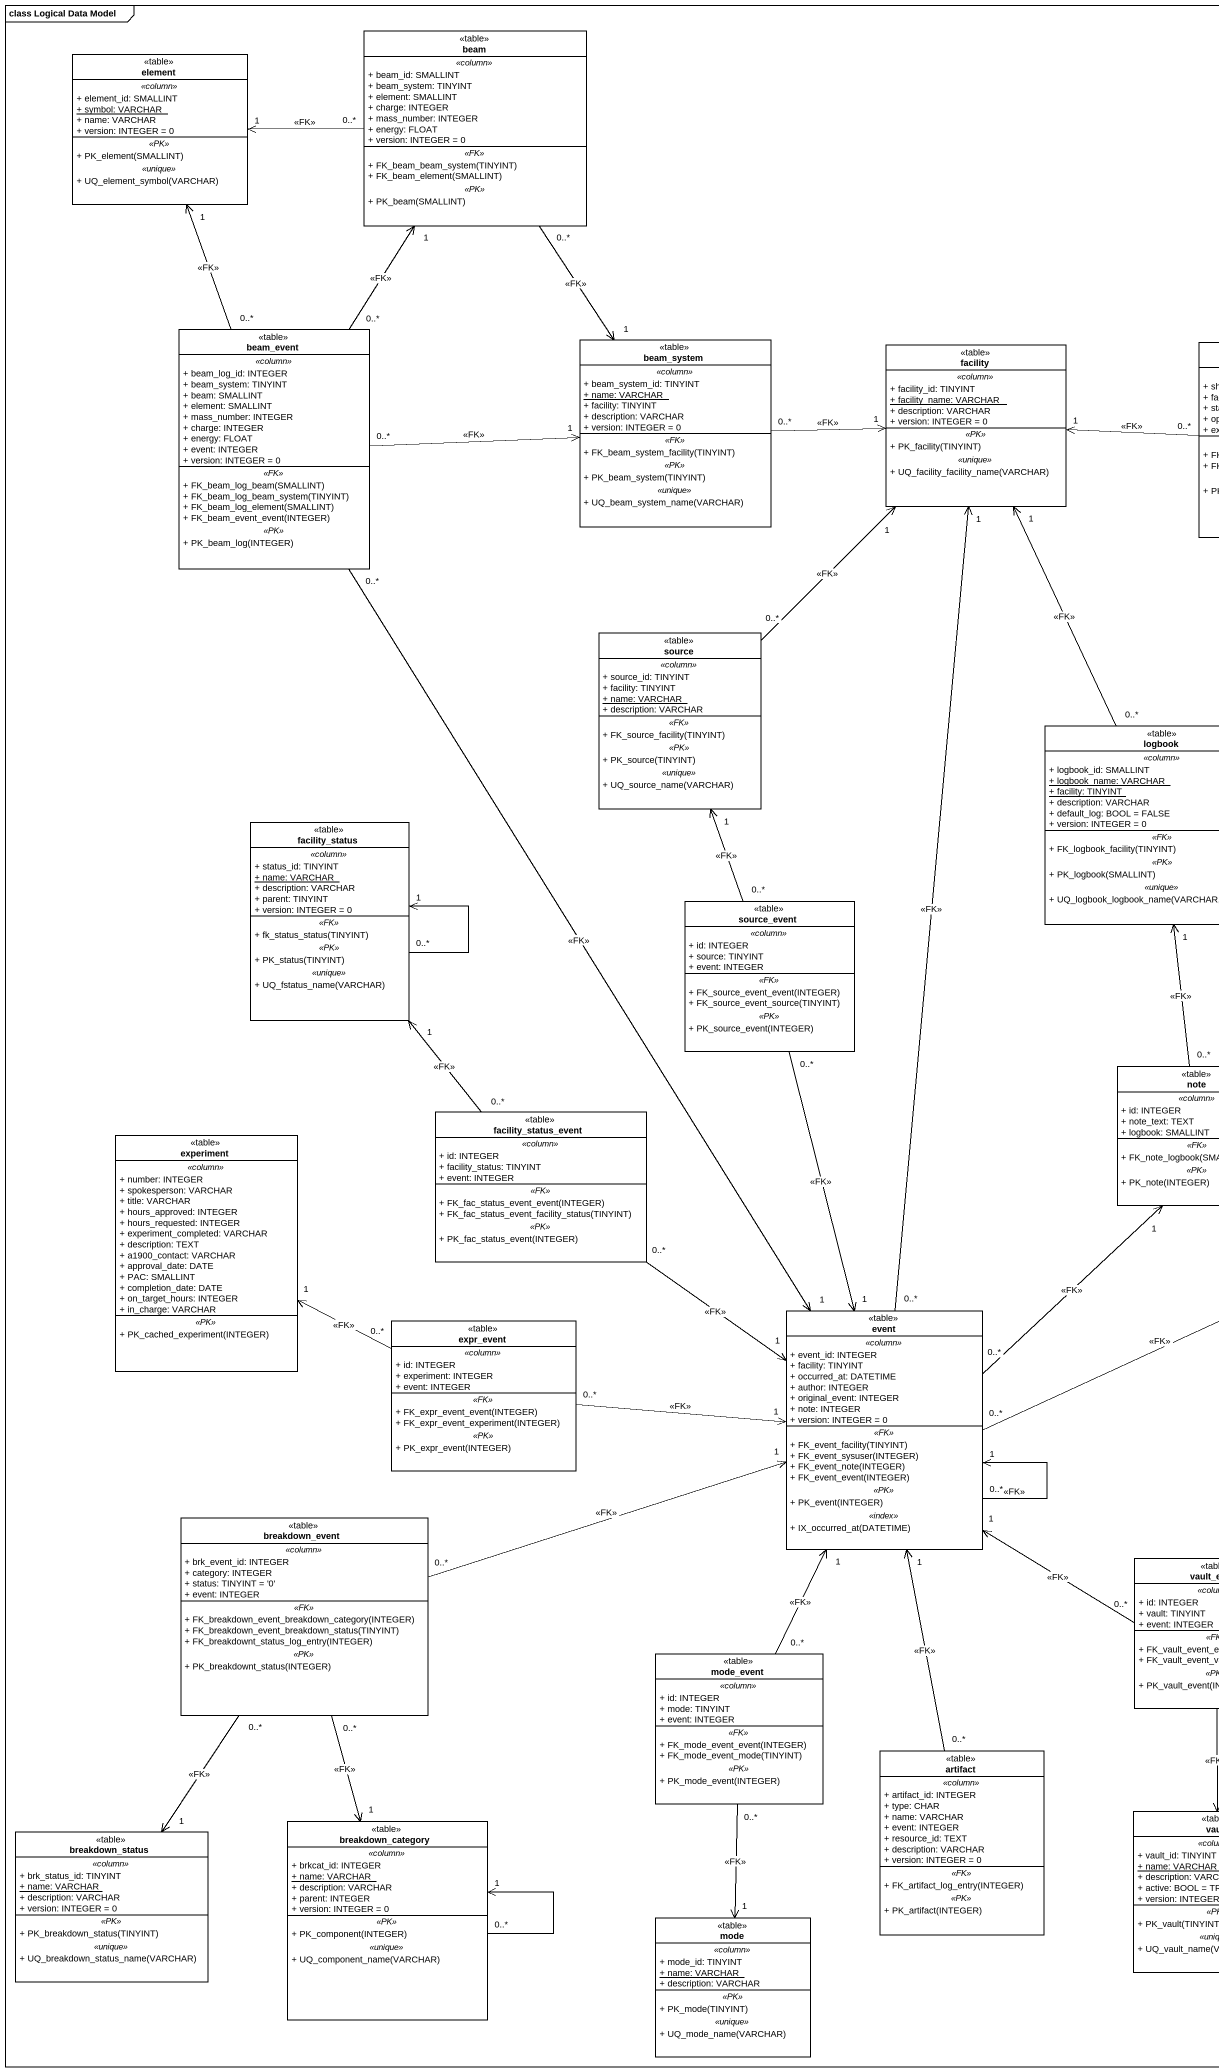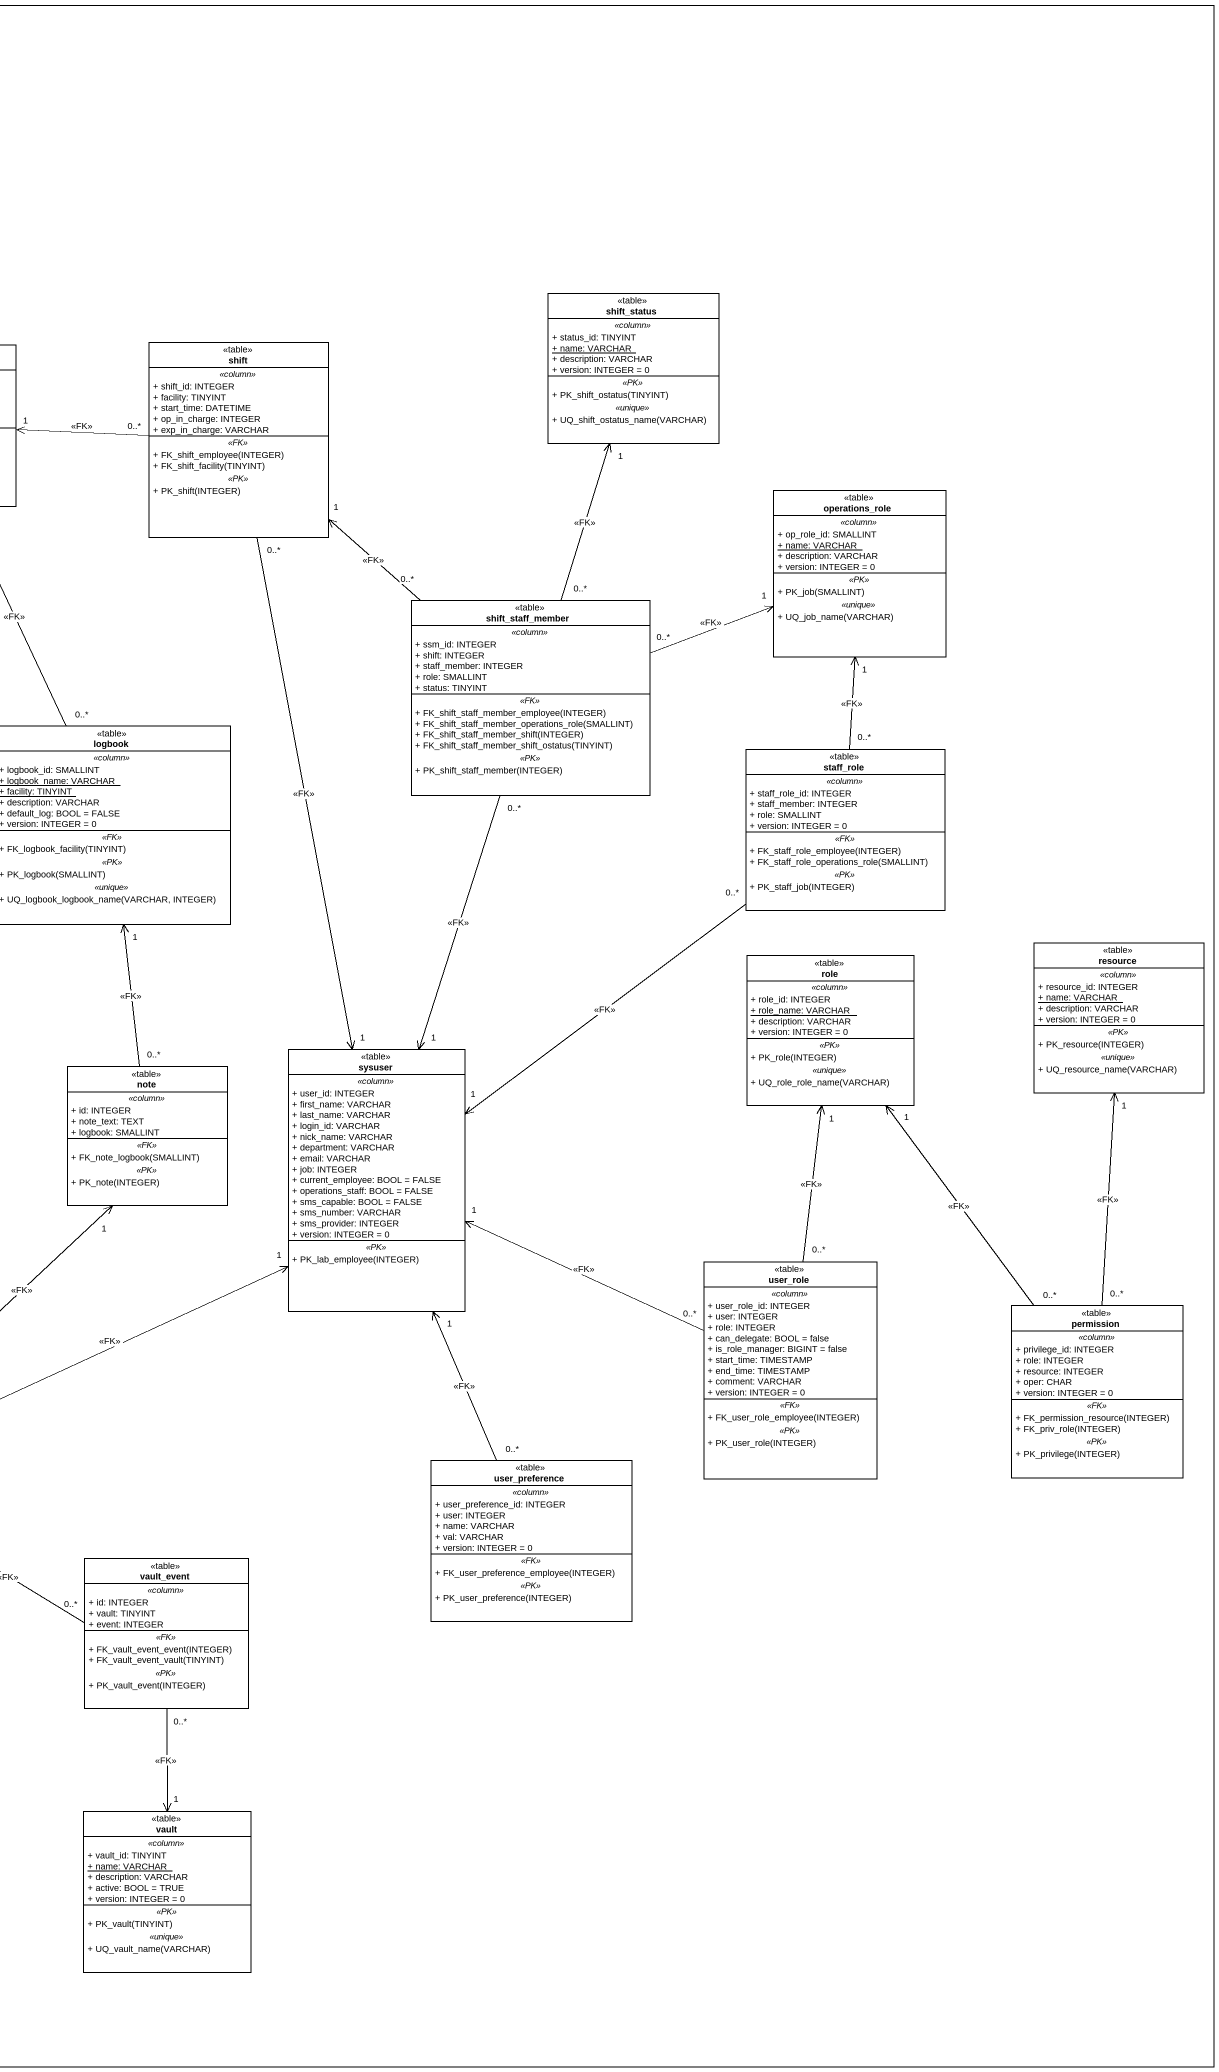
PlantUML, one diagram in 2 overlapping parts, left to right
@startuml
mainframe class Logical Data Model
hide circle
hide empty members
skinparam classAttributeIconSize 0
class element <<table>> {
  .. <<column>> ..
  + element_id: SMALLINT
  {static} + symbol: VARCHAR
  + name: VARCHAR
  + version: INTEGER = 0
  .. <<PK>> ..
  + PK_element(SMALLINT)
  .. <<unique>> ..
  + UQ_element_symbol(VARCHAR)
}
class beam <<table>> {
  .. <<column>> ..
  + beam_id: SMALLINT
  + beam_system: TINYINT
  + element: SMALLINT
  + charge: INTEGER
  + mass_number: INTEGER
  + energy: FLOAT
  + version: INTEGER = 0
  .. <<FK>> ..
  + FK_beam_beam_system(TINYINT)
  + FK_beam_element(SMALLINT)
  .. <<PK>> ..
  + PK_beam(SMALLINT)
}
class shift_status <<table>> {
  .. <<column>> ..
  + status_id: TINYINT
  {static} + name: VARCHAR
  + description: VARCHAR
  + version: INTEGER = 0
  .. <<PK>> ..
  + PK_shift_ostatus(TINYINT)
  .. <<unique>> ..
  + UQ_shift_ostatus_name(VARCHAR)
}
class beam_event <<table>> {
  .. <<column>> ..
  + beam_log_id: INTEGER
  + beam_system: TINYINT
  + beam: SMALLINT
  + element: SMALLINT
  + mass_number: INTEGER
  + charge: INTEGER
  + energy: FLOAT
  + event: INTEGER
  + version: INTEGER = 0
  .. <<FK>> ..
  + FK_beam_log_beam(SMALLINT)
  + FK_beam_log_beam_system(TINYINT)
  + FK_beam_log_element(SMALLINT)
  + FK_beam_event_event(INTEGER)
  .. <<PK>> ..
  + PK_beam_log(INTEGER)
}
class beam_system <<table>> {
  .. <<column>> ..
  + beam_system_id: TINYINT
  {static} + name: VARCHAR
  + facility: TINYINT
  + description: VARCHAR
  + version: INTEGER = 0
  .. <<FK>> ..
  + FK_beam_system_facility(TINYINT)
  .. <<PK>> ..
  + PK_beam_system(TINYINT)
  .. <<unique>> ..
  + UQ_beam_system_name(VARCHAR)
}
class facility <<table>> {
  .. <<column>> ..
  + facility_id: TINYINT
  {static} + facility_name: VARCHAR
  + description: VARCHAR
  + version: INTEGER = 0
  .. <<PK>> ..
  + PK_facility(TINYINT)
  .. <<unique>> ..
  + UQ_facility_facility_name(VARCHAR)
}
class shift <<table>> {
  .. <<column>> ..
  + shift_id: INTEGER
  + facility: TINYINT
  + start_time: DATETIME
  + op_in_charge: INTEGER
  + exp_in_charge: VARCHAR
  .. <<FK>> ..
  + FK_shift_employee(INTEGER)
  + FK_shift_facility(TINYINT)
  .. <<PK>> ..
  + PK_shift(INTEGER)
}
class operations_role <<table>> {
  .. <<column>> ..
  + op_role_id: SMALLINT
  {static} + name: VARCHAR
  + description: VARCHAR
  + version: INTEGER = 0
  .. <<PK>> ..
  + PK_job(SMALLINT)
  .. <<unique>> ..
  + UQ_job_name(VARCHAR)
}
class source <<table>> {
  .. <<column>> ..
  + source_id: TINYINT
  + facility: TINYINT
  {static} + name: VARCHAR
  + description: VARCHAR
  .. <<FK>> ..
  + FK_source_facility(TINYINT)
  .. <<PK>> ..
  + PK_source(TINYINT)
  .. <<unique>> ..
  + UQ_source_name(VARCHAR)
}
class shift_staff_member <<table>> {
  .. <<column>> ..
  + ssm_id: INTEGER
  + shift: INTEGER
  + staff_member: INTEGER
  + role: SMALLINT
  + status: TINYINT
  .. <<FK>> ..
  + FK_shift_staff_member_employee(INTEGER)
  + FK_shift_staff_member_operations_role(SMALLINT)
  + FK_shift_staff_member_shift(INTEGER)
  + FK_shift_staff_member_shift_ostatus(TINYINT)
  .. <<PK>> ..
  + PK_shift_staff_member(INTEGER)
}
class logbook <<table>> {
  .. <<column>> ..
  + logbook_id: SMALLINT
  {static} + logbook_name: VARCHAR
  {static} + facility: TINYINT
  + description: VARCHAR
  + default_log: BOOL = FALSE
  + version: INTEGER = 0
  .. <<FK>> ..
  + FK_logbook_facility(TINYINT)
  .. <<PK>> ..
  + PK_logbook(SMALLINT)
  .. <<unique>> ..
  + UQ_logbook_logbook_name(VARCHAR, INTEGER)
}
class staff_role <<table>> {
  .. <<column>> ..
  + staff_role_id: INTEGER
  + staff_member: INTEGER
  + role: SMALLINT
  + version: INTEGER = 0
  .. <<FK>> ..
  + FK_staff_role_employee(INTEGER)
  + FK_staff_role_operations_role(SMALLINT)
  .. <<PK>> ..
  + PK_staff_job(INTEGER)
}
class facility_status <<table>> {
  .. <<column>> ..
  + status_id: TINYINT
  {static} + name: VARCHAR
  + description: VARCHAR
  + parent: TINYINT
  + version: INTEGER = 0
  .. <<FK>> ..
  + fk_status_status(TINYINT)
  .. <<PK>> ..
  + PK_status(TINYINT)
  .. <<unique>> ..
  + UQ_fstatus_name(VARCHAR)
}
class source_event <<table>> {
  .. <<column>> ..
  + id: INTEGER
  + source: TINYINT
  + event: INTEGER
  .. <<FK>> ..
  + FK_source_event_event(INTEGER)
  + FK_source_event_source(TINYINT)
  .. <<PK>> ..
  + PK_source_event(INTEGER)
}
class resource <<table>> {
  .. <<column>> ..
  + resource_id: INTEGER
  {static} + name: VARCHAR
  + description: VARCHAR
  + version: INTEGER = 0
  .. <<PK>> ..
  + PK_resource(INTEGER)
  .. <<unique>> ..
  + UQ_resource_name(VARCHAR)
}
class role <<table>> {
  .. <<column>> ..
  + role_id: INTEGER
  {static} + role_name: VARCHAR
  + description: VARCHAR
  + version: INTEGER = 0
  .. <<PK>> ..
  + PK_role(INTEGER)
  .. <<unique>> ..
  + UQ_role_role_name(VARCHAR)
}
class sysuser <<table>> {
  .. <<column>> ..
  + user_id: INTEGER
  + first_name: VARCHAR
  + last_name: VARCHAR
  + login_id: VARCHAR
  + nick_name: VARCHAR
  + department: VARCHAR
  + email: VARCHAR
  + job: INTEGER
  + current_employee: BOOL = FALSE
  + operations_staff: BOOL = FALSE
  + sms_capable: BOOL = FALSE
  + sms_number: VARCHAR
  + sms_provider: INTEGER
  + version: INTEGER = 0
  .. <<PK>> ..
  + PK_lab_employee(INTEGER)
}
class "note" as note_ <<table>> {
  .. <<column>> ..
  + id: INTEGER
  + note_text: TEXT
  + logbook: SMALLINT
  .. <<FK>> ..
  + FK_note_logbook(SMALLINT)
  .. <<PK>> ..
  + PK_note(INTEGER)
}
class experiment <<table>> {
  .. <<column>> ..
  + number: INTEGER
  + spokesperson: VARCHAR
  + title: VARCHAR
  + hours_approved: INTEGER
  + hours_requested: INTEGER
  + experiment_completed: VARCHAR
  + description: TEXT
  + a1900_contact: VARCHAR
  + approval_date: DATE
  + PAC: SMALLINT
  + completion_date: DATE
  + on_target_hours: INTEGER
  + in_charge: VARCHAR
  .. <<PK>> ..
  + PK_cached_experiment(INTEGER)
}
class facility_status_event <<table>> {
  .. <<column>> ..
  + id: INTEGER
  + facility_status: TINYINT
  + event: INTEGER
  .. <<FK>> ..
  + FK_fac_status_event_event(INTEGER)
  + FK_fac_status_event_facility_status(TINYINT)
  .. <<PK>> ..
  + PK_fac_status_event(INTEGER)
}
class user_role <<table>> {
  .. <<column>> ..
  + user_role_id: INTEGER
  + user: INTEGER
  + role: INTEGER
  + can_delegate: BOOL = false
  + is_role_manager: BIGINT = false
  + start_time: TIMESTAMP
  + end_time: TIMESTAMP
  + comment: VARCHAR
  + version: INTEGER = 0
  .. <<FK>> ..
  + FK_user_role_employee(INTEGER)
  .. <<PK>> ..
  + PK_user_role(INTEGER)
}
class expr_event <<table>> {
  .. <<column>> ..
  + id: INTEGER
  + experiment: INTEGER
  + event: INTEGER
  .. <<FK>> ..
  + FK_expr_event_event(INTEGER)
  + FK_expr_event_experiment(INTEGER)
  .. <<PK>> ..
  + PK_expr_event(INTEGER)
}
class event <<table>> {
  .. <<column>> ..
  + event_id: INTEGER
  + facility: TINYINT
  + occurred_at: DATETIME
  + author: INTEGER
  + original_event: INTEGER
  + note: INTEGER
  + version: INTEGER = 0
  .. <<FK>> ..
  + FK_event_facility(TINYINT)
  + FK_event_sysuser(INTEGER)
  + FK_event_note(INTEGER)
  + FK_event_event(INTEGER)
  .. <<PK>> ..
  + PK_event(INTEGER)
  .. <<index>> ..
  + IX_occurred_at(DATETIME)
}
class permission <<table>> {
  .. <<column>> ..
  + privilege_id: INTEGER
  + role: INTEGER
  + resource: INTEGER
  + oper: CHAR
  + version: INTEGER = 0
  .. <<FK>> ..
  + FK_permission_resource(INTEGER)
  + FK_priv_role(INTEGER)
  .. <<PK>> ..
  + PK_privilege(INTEGER)
}
class user_preference <<table>> {
  .. <<column>> ..
  + user_preference_id: INTEGER
  + user: INTEGER
  + name: VARCHAR
  + val: VARCHAR
  + version: INTEGER = 0
  .. <<FK>> ..
  + FK_user_preference_employee(INTEGER)
  .. <<PK>> ..
  + PK_user_preference(INTEGER)
}
class breakdown_event <<table>> {
  .. <<column>> ..
  + brk_event_id: INTEGER
  + category: INTEGER
  + status: TINYINT = '0'
  + event: INTEGER
  .. <<FK>> ..
  + FK_breakdown_event_breakdown_category(INTEGER)
  + FK_breakdown_event_breakdown_status(TINYINT)
  + FK_breakdownt_status_log_entry(INTEGER)
  .. <<PK>> ..
  + PK_breakdownt_status(INTEGER)
}
class vault_event <<table>> {
  .. <<column>> ..
  + id: INTEGER
  + vault: TINYINT
  + event: INTEGER
  .. <<FK>> ..
  + FK_vault_event_event(INTEGER)
  + FK_vault_event_vault(TINYINT)
  .. <<PK>> ..
  + PK_vault_event(INTEGER)
}
class mode_event <<table>> {
  .. <<column>> ..
  + id: INTEGER
  + mode: TINYINT
  + event: INTEGER
  .. <<FK>> ..
  + FK_mode_event_event(INTEGER)
  + FK_mode_event_mode(TINYINT)
  .. <<PK>> ..
  + PK_mode_event(INTEGER)
}
class "artifact" as artifact_ <<table>> {
  .. <<column>> ..
  + artifact_id: INTEGER
  + type: CHAR
  + name: VARCHAR
  + event: INTEGER
  + resource_id: TEXT
  + description: VARCHAR
  + version: INTEGER = 0
  .. <<FK>> ..
  + FK_artifact_log_entry(INTEGER)
  .. <<PK>> ..
  + PK_artifact(INTEGER)
}
class breakdown_status <<table>> {
  .. <<column>> ..
  + brk_status_id: TINYINT
  {static} + name: VARCHAR
  + description: VARCHAR
  + version: INTEGER = 0
  .. <<PK>> ..
  + PK_breakdown_status(TINYINT)
  .. <<unique>> ..
  + UQ_breakdown_status_name(VARCHAR)
}
class breakdown_category <<table>> {
  .. <<column>> ..
  + brkcat_id: INTEGER
  {static} + name: VARCHAR
  + description: VARCHAR
  + parent: INTEGER
  + version: INTEGER = 0
  .. <<PK>> ..
  + PK_component(INTEGER)
  .. <<unique>> ..
  + UQ_component_name(VARCHAR)
}
class vault <<table>> {
  .. <<column>> ..
  + vault_id: TINYINT
  {static} + name: VARCHAR
  + description: VARCHAR
  + active: BOOL = TRUE
  + version: INTEGER = 0
  .. <<PK>> ..
  + PK_vault(TINYINT)
  .. <<unique>> ..
  + UQ_vault_name(VARCHAR)
}
class mode <<table>> {
  .. <<column>> ..
  + mode_id: TINYINT
  {static} + name: VARCHAR
  + description: VARCHAR
  .. <<PK>> ..
  + PK_mode(TINYINT)
  .. <<unique>> ..
  + UQ_mode_name(VARCHAR)
}
beam "0..*" -left-> "1" element : <<FK>>
beam "0..*" --> "1" beam_system : <<FK>>
beam_event "0..*" -up-> "1" element : <<FK>>
beam_event "0..*" -up-> "1" beam : <<FK>>
beam_event "0..*" -right-> "1" beam_system : <<FK>>
beam_event "0..*" --> "1" event : <<FK>>
beam_system "0..*" -right-> "1" facility : <<FK>>
shift "0..*" -left-> "1" facility : <<FK>>
shift "0..*" --> "1" sysuser : <<FK>>
source "0..*" -up-> "1" facility : <<FK>>
shift_staff_member "0..*" -up-> "1" shift_status : <<FK>>
shift_staff_member "0..*" -up-> "1" shift : <<FK>>
shift_staff_member "0..*" -right-> "1" operations_role : <<FK>>
shift_staff_member "0..*" --> "1" sysuser : <<FK>>
logbook "0..*" -up-> "1" facility : <<FK>>
staff_role "0..*" -up-> "1" operations_role : <<FK>>
staff_role "0..*" --> "1" sysuser : <<FK>>
facility_status "0..*" --> "1" facility_status
source_event "0..*" -up-> "1" source : <<FK>>
source_event "0..*" --> "1" event : <<FK>>
note_ "0..*" -up-> "1" logbook : <<FK>>
facility_status_event "0..*" -up-> "1" facility_status : <<FK>>
facility_status_event "0..*" --> "1" event : <<FK>>
user_role "0..*" -up-> "1" role : <<FK>>
user_role "0..*" -left-> "1" sysuser : <<FK>>
expr_event "0..*" -left-> "1" experiment : <<FK>>
expr_event "0..*" -right-> "1" event : <<FK>>
event "0..*" -up-> "1" facility : <<FK>>
event "0..*" -right-> "1" sysuser : <<FK>>
event "0..*" -up-> "1" note_ : <<FK>>
event "0..*" --> "1" event : <<FK>>
permission "0..*" -up-> "1" resource : <<FK>>
permission "0..*" -up-> "1" role : <<FK>>
user_preference "0..*" -up-> "1" sysuser : <<FK>>
breakdown_event "0..*" -right-> "1" event : <<FK>>
breakdown_event "0..*" --> "1" breakdown_status : <<FK>>
breakdown_event "0..*" --> "1" breakdown_category : <<FK>>
vault_event "0..*" -up-> "1" event : <<FK>>
vault_event "0..*" --> "1" vault : <<FK>>
mode_event "0..*" -up-> "1" event : <<FK>>
mode_event "0..*" --> "1" mode : <<FK>>
artifact_ "0..*" -up-> "1" event : <<FK>>
breakdown_category "0..*" --> "1" breakdown_category
@enduml
